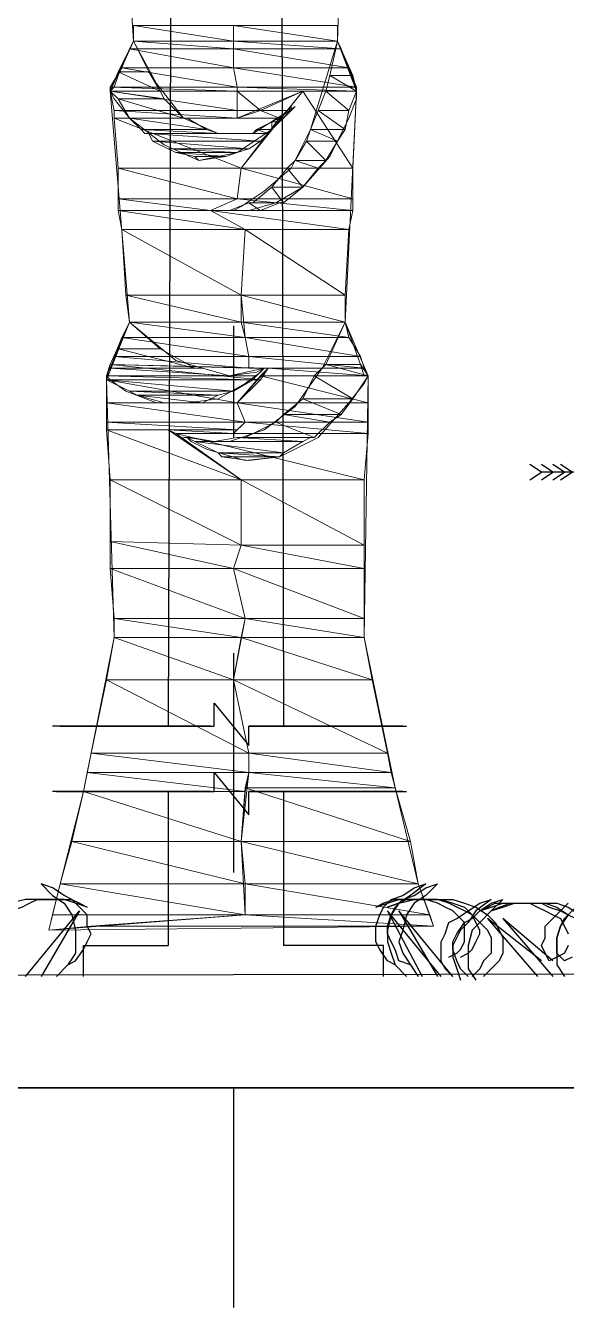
# Model space of a CAD drawing. Header units: inches. Extents: x 11 to 850, y 10 to 598.
# Drawn here: x 380.66 to 389.8, y 455.84 to 477.5 of the extents above; entities that cross this region are included whole.
import ezdxf

# ---------------------------------------------------------------- set-up
doc = ezdxf.new("R2010")
doc.units = ezdxf.units.IN
doc.header["$MEASUREMENT"] = 0
doc.layers.add('PDF_Geometry', color=7, linetype='Continuous')

msp = doc.modelspace()

# ---------------------------------------------------------------- linework, layer by layer
at = {"layer": 'PDF_Geometry', "color": 6, "lineweight": 25}
for points in [[(383.458, 581.037), (383.068, 465.664)], [(384.759, 581.037), (385.019, 465.664)], [(383.849, 465.664), (383.849, 466.054), (384.434, 465.338), (384.434, 465.664)], [(383.784, 465.664), (381.117, 465.664)], [(381.247, 465.664), (383.849, 465.664)], [(387.035, 465.664), (384.434, 465.664)], [(384.434, 465.664), (387.1, 465.664)], [(383.849, 464.558), (383.849, 464.883), (384.434, 464.168), (384.434, 464.558)], [(383.784, 464.558), (381.117, 464.558)], [(381.182, 464.558), (383.849, 464.558)], [(383.068, 464.558), (383.068, 461.957)], [(387.035, 464.558), (384.434, 464.558)], [(384.434, 464.558), (387.1, 464.558)], [(385.019, 464.558), (385.019, 461.957)], [(381.637, 461.957), (383.068, 461.957)], [(381.637, 461.436), (381.637, 461.957)], [(386.71, 461.957), (385.019, 461.957)], [(386.71, 461.436), (386.71, 461.957)]]:
    msp.add_lwpolyline(points, dxfattribs=at)
at = {"layer": 'PDF_Geometry', "color": 12, "lineweight": 20, "true_color": 0xdd0000}
for points in [[(385.865, 494.995), (385.54, 490.572), (385.995, 489.207), (385.67, 482.183), (386.06, 481.272), (385.93, 477.24), (386.255, 476.395), (386.06, 472.492), (386.45, 471.582), (386.385, 467.159), (386.905, 464.623), (387.295, 462.997), (387.556, 462.282), (381.052, 462.217)], [(381.052, 462.217), (384.369, 462.477), (384.304, 463.713), (384.434, 464.883), (384.434, 465.208), (384.174, 466.444), (384.369, 467.485), (384.174, 468.33), (384.304, 468.72), (384.304, 469.826), (383.068, 470.671), (384.174, 470.606), (384.369, 470.801), (384.239, 471.127), (384.759, 471.712), (384.434, 471.712), (384.434, 471.907), (384.369, 472.232), (384.304, 472.948), (384.369, 474.053), (383.784, 474.378), (384.239, 474.574), (384.304, 475.094), (385.344, 476.395), (384.239, 475.939), (384.239, 476.069), (384.239, 476.46), (384.174, 476.785), (384.174, 477.11), (384.174, 477.5)]]:
    msp.add_lwpolyline(points, dxfattribs=at)
at = {"layer": 'PDF_Geometry', "color": 172, "lineweight": 20, "true_color": 0x0000dd}
for points in [[(382.223, 481.272), (382.483, 477.24), (382.093, 476.395), (382.418, 472.492), (382.028, 471.517), (382.158, 467.159), (381.637, 464.558), (381.247, 462.997), (381.052, 462.217), (384.369, 462.477), (384.304, 463.713), (384.434, 464.883), (384.434, 465.208), (384.174, 466.444), (384.369, 467.485), (384.174, 468.33), (384.304, 468.72), (384.304, 469.826), (383.068, 470.671), (384.174, 470.606), (384.369, 470.801), (384.239, 471.127), (384.759, 471.712), (384.434, 471.712), (384.434, 471.907), (384.369, 472.232), (384.304, 472.948), (384.369, 474.053), (383.784, 474.378), (384.239, 474.574), (384.304, 475.094), (385.344, 476.395), (384.239, 475.939), (384.239, 476.069), (384.239, 476.46), (384.174, 476.785), (384.174, 477.11), (384.174, 477.5)], [(385.93, 477.24), (385.474, 475.744), (385.149, 475.094), (384.694, 474.704), (384.304, 474.443), (384.174, 474.378), (384.434, 474.378), (384.889, 474.508), (385.344, 474.769), (385.8, 475.289), (386.125, 475.939), (386.255, 476.264), (386.255, 476.46), (386.19, 476.59), (385.93, 477.24)], [(382.418, 472.492), (383.198, 471.842), (384.109, 471.582), (384.564, 471.647), (384.694, 471.712), (384.629, 471.647), (384.369, 471.452), (383.914, 471.192), (383.393, 471.127), (382.873, 471.127), (382.353, 471.322), (382.093, 471.517), (382.028, 471.582), (382.093, 471.777), (382.418, 472.492)], [(386.06, 472.492), (385.67, 471.712), (385.214, 471.062), (384.694, 470.671), (384.109, 470.476), (383.523, 470.476), (383.393, 470.541), (383.458, 470.476), (383.719, 470.346), (384.369, 470.151), (384.954, 470.216), (385.605, 470.541), (386.125, 471.127), (386.385, 471.452), (386.45, 471.582), (386.385, 471.582), (386.32, 471.777), (386.06, 472.492)]]:
    msp.add_lwpolyline(points, dxfattribs=at)
at = {"layer": 'PDF_Geometry', "color": 132, "lineweight": 20, "true_color": 0x00b8b8}
msp.add_lwpolyline([(382.223, 481.272), (382.483, 477.24), (382.093, 476.395), (382.418, 472.492), (382.028, 471.517), (382.158, 467.159), (381.637, 464.558), (381.247, 462.997), (381.052, 462.217), (384.369, 462.477), (384.304, 463.713), (384.434, 464.883), (384.434, 465.208), (384.174, 466.444), (384.369, 467.485), (384.174, 468.33), (384.304, 468.72), (384.304, 469.826), (383.068, 470.671), (384.174, 470.606), (384.369, 470.801), (384.239, 471.127), (384.759, 471.712), (384.434, 471.712), (384.434, 471.907), (384.369, 472.232), (384.304, 472.948), (384.369, 474.053), (383.784, 474.378), (384.239, 474.574), (384.304, 475.094), (385.344, 476.395), (384.239, 475.939), (384.239, 476.069), (384.239, 476.46), (384.174, 476.785), (384.174, 477.11), (384.174, 477.5)], dxfattribs=at)
at = {"layer": 'PDF_Geometry', "color": 132, "lineweight": 0, "true_color": 0x00b8b8}
for points in [[(382.483, 477.24), (384.174, 477.24), (382.483, 477.5), (382.483, 477.24)], [(384.174, 477.24), (382.483, 477.5), (384.174, 477.5), (384.174, 477.24)], [(382.288, 476.785), (384.174, 476.785), (382.418, 477.11), (382.288, 476.785)], [(382.418, 477.11), (384.174, 477.11), (382.483, 477.24), (382.418, 477.11)], [(384.174, 476.785), (382.418, 477.11), (384.174, 477.11), (384.174, 476.785)], [(384.174, 477.11), (382.483, 477.24), (384.174, 477.24), (384.174, 477.11)], [(382.093, 476.46), (384.239, 476.46), (382.288, 476.785), (382.093, 476.46)], [(384.239, 476.46), (382.288, 476.785), (384.174, 476.785), (384.239, 476.46)], [(382.093, 476.395), (384.239, 476.395), (382.093, 476.46), (382.093, 476.395)], [(384.239, 476.395), (382.093, 476.46), (384.239, 476.46), (384.239, 476.395)], [(382.158, 476.069), (384.239, 476.069), (382.093, 476.395), (382.158, 476.069)], [(384.239, 476.069), (382.093, 476.395), (384.239, 476.395), (384.239, 476.069)], [(385.344, 476.395), (384.629, 476.069), (385.084, 476.069), (385.344, 476.395)], [(382.158, 475.939), (384.239, 475.939), (382.158, 476.069), (382.158, 475.939)], [(384.239, 475.939), (382.158, 476.069), (384.239, 476.069), (384.239, 475.939)], [(384.239, 475.939), (384.954, 475.939), (384.629, 476.069), (384.239, 475.939)], [(384.954, 475.939), (384.629, 476.069), (385.084, 476.069), (384.954, 475.939)], [(382.223, 475.094), (384.304, 475.094), (382.158, 475.939), (382.223, 475.094)], [(384.304, 475.094), (382.158, 475.939), (384.954, 475.939), (384.304, 475.094)], [(382.223, 474.574), (384.239, 474.574), (382.223, 475.094), (382.223, 474.574)], [(384.239, 474.574), (382.223, 475.094), (384.304, 475.094), (384.239, 474.574)], [(382.223, 474.378), (383.784, 474.378), (382.223, 474.574), (382.223, 474.378)], [(383.784, 474.378), (382.223, 474.574), (384.239, 474.574), (383.784, 474.378)], [(382.288, 474.053), (384.369, 474.053), (382.223, 474.378), (382.288, 474.053)], [(384.369, 474.053), (382.223, 474.378), (383.784, 474.378), (384.369, 474.053)], [(382.353, 472.948), (384.304, 472.948), (382.288, 474.053), (382.353, 472.948)], [(384.304, 472.948), (382.288, 474.053), (384.369, 474.053), (384.304, 472.948)], [(382.418, 472.492), (384.304, 472.492), (382.353, 472.948), (382.418, 472.492)], [(384.304, 472.492), (382.353, 472.948), (384.304, 472.948), (384.304, 472.492)], [(382.418, 472.492), (382.223, 472.037), (382.938, 472.037), (382.418, 472.492)], [(382.288, 472.232), (384.369, 472.232), (382.418, 472.492), (382.288, 472.232)], [(384.369, 472.232), (382.418, 472.492), (384.304, 472.492), (384.369, 472.232)], [(382.158, 471.907), (384.434, 471.907), (382.288, 472.232), (382.158, 471.907)], [(384.434, 471.907), (382.288, 472.232), (384.369, 472.232), (384.434, 471.907)], [(382.093, 471.712), (383.523, 471.712), (382.223, 472.037), (382.093, 471.712)], [(382.093, 471.777), (384.434, 471.712), (382.158, 471.907), (382.093, 471.777)], [(384.434, 471.712), (382.158, 471.907), (384.434, 471.907), (384.434, 471.712)], [(383.523, 471.712), (382.223, 472.037), (382.938, 472.037), (383.523, 471.712)], [(382.028, 471.517), (384.629, 471.517), (382.093, 471.777), (382.028, 471.517)], [(382.028, 471.582), (384.109, 471.582), (382.093, 471.712), (382.028, 471.582)], [(384.434, 471.712), (384.434, 471.712), (382.093, 471.777), (384.434, 471.712)], [(384.434, 471.712), (382.093, 471.777), (384.434, 471.712)], [(384.629, 471.517), (382.093, 471.777), (384.759, 471.712), (384.629, 471.517)], [(383.653, 471.712), (383.653, 471.712), (382.093, 471.712), (383.653, 471.712)], [(383.653, 471.712), (382.093, 471.712), (383.523, 471.712), (383.653, 471.712)], [(384.109, 471.582), (382.093, 471.712), (383.653, 471.712), (384.109, 471.582)], [(384.694, 471.712), (384.109, 471.582), (384.564, 471.582), (384.694, 471.712)], [(384.759, 471.712), (384.434, 471.712), (384.434, 471.712), (384.759, 471.712)], [(382.028, 471.517), (384.499, 471.517), (382.028, 471.582), (382.028, 471.517)], [(384.499, 471.517), (382.028, 471.582), (384.564, 471.582), (384.499, 471.517)], [(382.028, 471.127), (384.239, 471.127), (382.028, 471.517), (382.028, 471.127)], [(384.239, 471.127), (382.028, 471.517), (384.629, 471.517), (384.239, 471.127)], [(382.418, 471.322), (384.174, 471.322), (382.028, 471.517), (382.418, 471.322)], [(384.174, 471.322), (382.028, 471.517), (384.499, 471.517), (384.174, 471.322)], [(382.548, 471.257), (383.914, 471.257), (382.418, 471.322), (382.548, 471.257)], [(383.914, 471.257), (382.418, 471.322), (384.174, 471.322), (383.914, 471.257)], [(382.548, 471.257), (383.003, 471.127), (383.653, 471.127), (382.548, 471.257)], [(382.548, 471.257), (383.914, 471.257), (383.653, 471.127), (382.548, 471.257)], [(382.028, 470.801), (384.369, 470.801), (382.028, 471.127), (382.028, 470.801)], [(384.369, 470.801), (382.028, 471.127), (384.239, 471.127), (384.369, 470.801)], [(383.003, 471.127), (383.653, 471.127), (383.068, 471.127), (383.003, 471.127)], [(382.028, 470.671), (384.239, 470.671), (382.028, 470.801), (382.028, 470.671)], [(384.239, 470.671), (382.028, 470.801), (384.369, 470.801), (384.239, 470.671)], [(382.093, 469.826), (384.304, 469.826), (382.028, 470.671), (382.093, 469.826)], [(384.304, 469.826), (382.028, 470.671), (383.068, 470.671), (384.304, 469.826)], [(383.068, 470.671), (384.239, 470.671), (384.174, 470.606), (383.068, 470.671)], [(382.093, 468.785), (384.304, 468.72), (382.093, 469.826), (382.093, 468.785)], [(384.304, 468.72), (382.093, 469.826), (384.304, 469.826), (384.304, 468.72)], [(382.093, 468.33), (384.174, 468.33), (382.093, 468.785), (382.093, 468.33)], [(384.174, 468.33), (382.093, 468.785), (384.304, 468.72), (384.174, 468.33)], [(382.158, 467.485), (384.369, 467.485), (382.093, 468.33), (382.158, 467.485)], [(384.369, 467.485), (382.093, 468.33), (384.174, 468.33), (384.369, 467.485)], [(382.158, 467.159), (384.304, 467.159), (382.158, 467.485), (382.158, 467.159)], [(384.304, 467.159), (382.158, 467.485), (384.369, 467.485), (384.304, 467.159)], [(382.028, 466.444), (384.174, 466.444), (382.158, 467.159), (382.028, 466.444)], [(384.174, 466.444), (382.158, 467.159), (384.304, 467.159), (384.174, 466.444)], [(381.767, 465.208), (384.434, 465.208), (382.028, 466.444), (381.767, 465.208)], [(384.434, 465.208), (382.028, 466.444), (384.174, 466.444), (384.434, 465.208)], [(381.702, 464.883), (384.434, 464.883), (381.767, 465.208), (381.702, 464.883)], [(384.434, 464.883), (381.767, 465.208), (384.434, 465.208), (384.434, 464.883)], [(381.637, 464.558), (384.369, 464.558), (381.702, 464.883), (381.637, 464.558)], [(384.369, 464.558), (381.702, 464.883), (384.434, 464.883), (384.369, 464.558)], [(381.442, 463.713), (384.304, 463.713), (381.637, 464.558), (381.442, 463.713)], [(384.304, 463.713), (381.637, 464.558), (384.369, 464.558), (384.304, 463.713)], [(381.247, 462.997), (384.369, 462.997), (381.442, 463.713), (381.247, 462.997)], [(384.369, 462.997), (381.442, 463.713), (384.304, 463.713), (384.369, 462.997)], [(381.247, 462.997), (381.117, 462.477), (384.369, 462.477), (381.247, 462.997)], [(381.247, 462.997), (384.369, 462.997), (384.369, 462.477), (381.247, 462.997)], [(381.117, 462.477), (384.369, 462.477), (381.052, 462.217), (381.117, 462.477)]]:
    msp.add_lwpolyline(points, dxfattribs=at)
at = {"layer": 'PDF_Geometry', "color": 12, "lineweight": 0, "true_color": 0xdd0000}
for points in [[(384.174, 477.24), (385.93, 477.24), (384.174, 477.5), (384.174, 477.24)], [(385.93, 477.24), (384.174, 477.5), (385.93, 477.5), (385.93, 477.24)], [(384.174, 477.11), (385.995, 477.11), (384.174, 477.24), (384.174, 477.11)], [(385.995, 477.11), (384.174, 477.24), (385.93, 477.24), (385.995, 477.11)], [(384.174, 476.785), (386.125, 476.785), (384.174, 477.11), (384.174, 476.785)], [(386.125, 476.785), (384.174, 477.11), (385.995, 477.11), (386.125, 476.785)], [(384.239, 476.46), (386.255, 476.46), (384.174, 476.785), (384.239, 476.46)], [(386.255, 476.46), (384.174, 476.785), (386.125, 476.785), (386.255, 476.46)], [(384.239, 476.395), (386.255, 476.395), (384.239, 476.46), (384.239, 476.395)], [(386.255, 476.395), (384.239, 476.46), (386.255, 476.46), (386.255, 476.395)], [(386.255, 476.395), (386.255, 476.395), (384.239, 476.395), (386.255, 476.395)], [(386.255, 476.395), (384.239, 476.395), (386.255, 476.395)], [(384.239, 476.395), (384.239, 476.069), (384.629, 476.069), (384.239, 476.395)], [(384.239, 476.395), (385.344, 476.395), (384.629, 476.069), (384.239, 476.395)], [(384.304, 475.094), (386.19, 475.094), (385.344, 476.395), (384.304, 475.094)], [(386.19, 475.094), (385.344, 476.395), (386.255, 476.395), (386.19, 475.094)], [(384.239, 476.069), (384.629, 476.069), (384.239, 475.939), (384.239, 476.069)], [(384.239, 474.574), (386.19, 474.574), (384.304, 475.094), (384.239, 474.574)], [(386.19, 474.574), (384.304, 475.094), (386.19, 475.094), (386.19, 474.574)], [(383.784, 474.378), (386.19, 474.378), (384.239, 474.574), (383.784, 474.378)], [(386.19, 474.378), (384.239, 474.574), (386.19, 474.574), (386.19, 474.378)], [(384.369, 474.053), (386.125, 474.053), (383.784, 474.378), (384.369, 474.053)], [(386.125, 474.053), (383.784, 474.378), (386.19, 474.378), (386.125, 474.053)], [(384.304, 472.948), (386.06, 472.948), (384.369, 474.053), (384.304, 472.948)], [(386.06, 472.948), (384.369, 474.053), (386.125, 474.053), (386.06, 472.948)], [(384.304, 472.492), (386.06, 472.492), (384.304, 472.948), (384.304, 472.492)], [(386.06, 472.492), (384.304, 472.948), (386.06, 472.948), (386.06, 472.492)], [(384.369, 472.232), (386.125, 472.232), (384.304, 472.492), (384.369, 472.232)], [(386.125, 472.232), (384.304, 472.492), (386.06, 472.492), (386.125, 472.232)], [(384.434, 471.907), (386.32, 471.907), (384.369, 472.232), (384.434, 471.907)], [(386.32, 471.907), (384.369, 472.232), (386.125, 472.232), (386.32, 471.907)], [(384.434, 471.712), (386.385, 471.712), (384.434, 471.907), (384.434, 471.712)], [(386.385, 471.712), (384.434, 471.907), (386.32, 471.907), (386.385, 471.712)], [(384.434, 471.712), (384.759, 471.712), (384.759, 471.712), (384.434, 471.712)], [(384.629, 471.582), (386.45, 471.582), (384.759, 471.712), (384.629, 471.582)], [(386.45, 471.582), (384.759, 471.712), (386.385, 471.712), (386.45, 471.582)], [(384.239, 471.127), (386.45, 471.127), (384.629, 471.582), (384.239, 471.127)], [(386.45, 471.127), (384.629, 471.582), (386.45, 471.582), (386.45, 471.127)], [(384.369, 470.801), (386.45, 470.801), (384.239, 471.127), (384.369, 470.801)], [(386.45, 470.801), (384.239, 471.127), (386.45, 471.127), (386.45, 470.801)], [(383.068, 470.671), (383.198, 470.606), (384.174, 470.606), (383.068, 470.671)], [(384.304, 469.826), (386.385, 469.826), (383.198, 470.606), (384.304, 469.826)], [(386.385, 469.826), (383.198, 470.606), (386.45, 470.606), (386.385, 469.826)], [(384.174, 470.606), (386.45, 470.606), (384.369, 470.801), (384.174, 470.606)], [(386.45, 470.606), (384.369, 470.801), (386.45, 470.801), (386.45, 470.606)], [(384.304, 468.72), (386.385, 468.72), (384.304, 469.826), (384.304, 468.72)], [(386.385, 468.72), (384.304, 469.826), (386.385, 469.826), (386.385, 468.72)], [(384.174, 468.33), (386.385, 468.33), (384.304, 468.72), (384.174, 468.33)], [(386.385, 468.33), (384.304, 468.72), (386.385, 468.72), (386.385, 468.33)], [(384.369, 467.485), (386.385, 467.485), (384.174, 468.33), (384.369, 467.485)], [(386.385, 467.485), (384.174, 468.33), (386.385, 468.33), (386.385, 467.485)], [(384.304, 467.159), (386.385, 467.159), (384.369, 467.485), (384.304, 467.159)], [(386.385, 467.159), (384.369, 467.485), (386.385, 467.485), (386.385, 467.159)], [(384.174, 466.444), (386.515, 466.444), (384.304, 467.159), (384.174, 466.444)], [(386.515, 466.444), (384.304, 467.159), (386.385, 467.159), (386.515, 466.444)], [(384.434, 465.208), (386.775, 465.208), (384.174, 466.444), (384.434, 465.208)], [(386.775, 465.208), (384.174, 466.444), (386.515, 466.444), (386.775, 465.208)], [(384.434, 464.883), (386.84, 464.883), (384.434, 465.208), (384.434, 464.883)], [(386.84, 464.883), (384.434, 465.208), (386.775, 465.208), (386.84, 464.883)], [(384.369, 464.623), (386.905, 464.623), (384.434, 464.883), (384.369, 464.623)], [(386.905, 464.623), (384.434, 464.883), (386.84, 464.883), (386.905, 464.623)], [(384.304, 463.713), (387.165, 463.713), (384.369, 464.623), (384.304, 463.713)], [(387.165, 463.713), (384.369, 464.623), (386.905, 464.623), (387.165, 463.713)], [(384.369, 462.997), (387.295, 462.997), (384.304, 463.713), (384.369, 462.997)], [(387.295, 462.997), (384.304, 463.713), (387.165, 463.713), (387.295, 462.997)], [(384.369, 462.477), (387.491, 462.477), (384.369, 462.997), (384.369, 462.477)], [(387.491, 462.477), (384.369, 462.997), (387.295, 462.997), (387.491, 462.477)], [(384.369, 462.477), (381.767, 462.282), (387.556, 462.282), (384.369, 462.477)], [(384.369, 462.477), (387.491, 462.477), (387.556, 462.282), (384.369, 462.477)], [(381.767, 462.282), (387.556, 462.282), (381.052, 462.217), (381.767, 462.282)]]:
    msp.add_lwpolyline(points, dxfattribs=at)
at = {"layer": 'PDF_Geometry', "color": 252, "lineweight": 20, "true_color": 0x989898}
for points in [[(382.483, 477.24), (382.873, 476.525), (383.328, 475.939), (383.914, 475.679), (384.499, 475.679), (385.019, 476.004), (385.149, 476.069), (385.149, 476.134), (385.084, 476.004), (384.824, 475.744), (384.239, 475.354), (383.588, 475.224), (383.003, 475.484), (382.418, 475.939), (382.158, 476.264), (382.093, 476.395), (382.158, 476.46), (382.223, 476.655), (382.483, 477.24)], [(382.483, 477.24), (382.873, 476.525), (383.328, 475.939), (383.914, 475.679), (384.499, 475.679), (385.019, 476.004), (385.149, 476.069), (385.149, 476.134), (385.084, 476.004), (384.824, 475.744), (384.239, 475.354), (383.588, 475.224), (383.003, 475.484), (382.418, 475.939), (382.158, 476.264), (382.093, 476.395), (382.158, 476.46), (382.223, 476.655), (382.483, 477.24)], [(382.418, 472.492), (383.198, 471.842), (384.109, 471.582), (384.564, 471.647), (384.694, 471.712), (384.629, 471.647), (384.369, 471.452), (383.914, 471.192), (383.393, 471.127), (382.873, 471.127), (382.353, 471.322), (382.093, 471.517), (382.028, 471.582), (382.093, 471.777), (382.418, 472.492)], [(382.418, 472.492), (383.198, 471.842), (384.109, 471.582), (384.564, 471.647), (384.694, 471.712), (384.629, 471.647), (384.369, 471.452), (383.914, 471.192), (383.393, 471.127), (382.873, 471.127), (382.353, 471.322), (382.093, 471.517), (382.028, 471.582), (382.093, 471.777), (382.418, 472.492)]]:
    msp.add_lwpolyline(points, dxfattribs=at)
at = {"layer": 'PDF_Geometry', "color": 9, "lineweight": 20, "true_color": 0xbababa}
for points in [[(382.483, 477.24), (382.873, 476.525), (383.328, 475.939), (383.914, 475.679), (384.499, 475.679), (385.019, 476.004), (385.149, 476.069), (385.149, 476.134), (385.084, 476.004), (384.824, 475.744), (384.239, 475.354), (383.588, 475.224), (383.003, 475.484), (382.418, 475.939), (382.158, 476.264), (382.093, 476.395), (382.158, 476.46), (382.223, 476.655), (382.483, 477.24)], [(385.93, 477.24), (385.474, 475.744), (385.149, 475.094), (384.694, 474.704), (384.304, 474.443), (384.174, 474.378), (384.434, 474.378), (384.889, 474.508), (385.344, 474.769), (385.8, 475.289), (386.125, 475.939), (386.255, 476.264), (386.255, 476.46), (386.19, 476.59), (385.93, 477.24)], [(382.418, 472.492), (383.198, 471.842), (384.109, 471.582), (384.564, 471.647), (384.694, 471.712), (384.629, 471.647), (384.369, 471.452), (383.914, 471.192), (383.393, 471.127), (382.873, 471.127), (382.353, 471.322), (382.093, 471.517), (382.028, 471.582), (382.093, 471.777), (382.418, 472.492)], [(386.06, 472.492), (385.67, 471.712), (385.214, 471.062), (384.694, 470.671), (384.109, 470.476), (383.523, 470.476), (383.393, 470.541), (383.458, 470.476), (383.719, 470.346), (384.369, 470.151), (384.954, 470.216), (385.605, 470.541), (386.125, 471.127), (386.385, 471.452), (386.45, 471.582), (386.385, 471.582), (386.32, 471.777), (386.06, 472.492)]]:
    msp.add_lwpolyline(points, dxfattribs=at)
at = {"layer": 'PDF_Geometry', "color": 252, "lineweight": 0, "true_color": 0x989898}
for points in [[(382.483, 477.24), (382.223, 476.72), (382.743, 476.72), (382.483, 477.24)], [(382.483, 477.24), (382.223, 476.72), (382.743, 476.72), (382.483, 477.24)], [(385.93, 477.24), (385.8, 476.655), (386.19, 476.655), (385.93, 477.24)], [(382.093, 476.395), (382.938, 476.395), (382.223, 476.72), (382.093, 476.395)], [(382.093, 476.395), (382.938, 476.395), (382.223, 476.72), (382.093, 476.395)], [(382.938, 476.395), (382.223, 476.72), (382.743, 476.72), (382.938, 476.395)], [(382.938, 476.395), (382.223, 476.72), (382.743, 476.72), (382.938, 476.395)], [(385.735, 476.395), (386.255, 476.395), (385.8, 476.655), (385.735, 476.395)], [(386.255, 476.395), (385.8, 476.655), (386.19, 476.655), (386.255, 476.395)], [(382.223, 476.264), (383.003, 476.264), (382.093, 476.395), (382.223, 476.264)], [(383.003, 476.264), (382.093, 476.395), (382.938, 476.395), (383.003, 476.264)], [(382.223, 476.264), (383.003, 476.264), (382.093, 476.395), (382.223, 476.264)], [(383.003, 476.264), (382.093, 476.395), (382.938, 476.395), (383.003, 476.264)], [(382.418, 475.939), (383.328, 475.939), (382.223, 476.264), (382.418, 475.939)], [(383.328, 475.939), (382.223, 476.264), (383.003, 476.264), (383.328, 475.939)], [(382.418, 475.939), (383.328, 475.939), (382.223, 476.264), (382.418, 475.939)], [(383.328, 475.939), (382.223, 476.264), (383.003, 476.264), (383.328, 475.939)], [(385.605, 476.069), (386.125, 476.069), (385.735, 476.395), (385.605, 476.069)], [(386.125, 476.069), (385.735, 476.395), (386.255, 476.395), (386.125, 476.069)], [(385.214, 476.134), (384.954, 475.939), (385.019, 475.939), (385.214, 476.134)], [(385.214, 476.134), (384.954, 475.939), (385.019, 475.939), (385.214, 476.134)], [(385.474, 475.744), (386.06, 475.744), (385.605, 476.069), (385.474, 475.744)], [(386.06, 475.744), (385.605, 476.069), (386.125, 476.069), (386.06, 475.744)], [(383.393, 475.939), (383.393, 475.939), (382.418, 475.939), (383.393, 475.939)], [(383.393, 475.939), (382.418, 475.939), (383.328, 475.939), (383.393, 475.939)], [(382.613, 475.744), (383.719, 475.744), (382.418, 475.939), (382.613, 475.744)], [(383.719, 475.744), (382.418, 475.939), (383.393, 475.939), (383.719, 475.744)], [(383.393, 475.939), (383.393, 475.939), (382.418, 475.939), (383.393, 475.939)], [(383.393, 475.939), (382.418, 475.939), (383.328, 475.939), (383.393, 475.939)], [(382.613, 475.744), (383.719, 475.744), (382.418, 475.939), (382.613, 475.744)], [(383.719, 475.744), (382.418, 475.939), (383.393, 475.939), (383.719, 475.744)], [(384.564, 475.744), (384.824, 475.744), (384.824, 475.874), (384.564, 475.744)], [(384.564, 475.744), (384.824, 475.744), (384.824, 475.874), (384.564, 475.744)], [(384.824, 475.874), (384.954, 475.874), (384.954, 475.939), (384.824, 475.874)], [(384.824, 475.874), (384.954, 475.874), (384.954, 475.939), (384.824, 475.874)], [(384.824, 475.744), (384.824, 475.874), (384.954, 475.874), (384.824, 475.744)], [(384.824, 475.744), (384.824, 475.874), (384.954, 475.874), (384.824, 475.744)], [(384.954, 475.874), (384.954, 475.939), (385.019, 475.939), (384.954, 475.874)], [(384.954, 475.874), (384.954, 475.939), (385.019, 475.939), (384.954, 475.874)], [(382.678, 475.679), (383.914, 475.679), (382.613, 475.744), (382.678, 475.679)], [(383.914, 475.679), (382.613, 475.744), (383.719, 475.744), (383.914, 475.679)], [(382.678, 475.679), (383.914, 475.679), (382.613, 475.744), (382.678, 475.679)], [(383.914, 475.679), (382.613, 475.744), (383.719, 475.744), (383.914, 475.679)], [(382.743, 475.679), (384.109, 475.679), (382.678, 475.679), (382.743, 475.679)], [(384.109, 475.679), (382.678, 475.679), (383.914, 475.679), (384.109, 475.679)], [(382.743, 475.679), (384.109, 475.679), (382.678, 475.679), (382.743, 475.679)], [(384.109, 475.679), (382.678, 475.679), (383.914, 475.679), (384.109, 475.679)], [(382.808, 475.549), (384.629, 475.549), (382.743, 475.679), (382.808, 475.549)], [(384.629, 475.549), (382.743, 475.679), (384.759, 475.679), (384.629, 475.549)], [(382.808, 475.549), (384.629, 475.549), (382.743, 475.679), (382.808, 475.549)], [(384.629, 475.549), (382.743, 475.679), (384.759, 475.679), (384.629, 475.549)], [(384.109, 475.679), (384.759, 475.679), (384.499, 475.679), (384.109, 475.679)], [(384.109, 475.679), (384.759, 475.679), (384.499, 475.679), (384.109, 475.679)], [(384.499, 475.679), (384.759, 475.679), (384.564, 475.744), (384.499, 475.679)], [(384.499, 475.679), (384.759, 475.679), (384.564, 475.744), (384.499, 475.679)], [(384.759, 475.679), (384.499, 475.679), (384.759, 475.679)], [(384.759, 475.679), (384.499, 475.679), (384.759, 475.679)], [(384.759, 475.679), (384.564, 475.744), (384.824, 475.744), (384.759, 475.679)], [(384.759, 475.679), (384.564, 475.744), (384.824, 475.744), (384.759, 475.679)], [(385.409, 475.549), (385.93, 475.549), (385.474, 475.744), (385.409, 475.549)], [(385.93, 475.549), (385.474, 475.744), (386.06, 475.744), (385.93, 475.549)], [(383.068, 475.419), (384.434, 475.419), (382.808, 475.549), (383.068, 475.419)], [(384.434, 475.419), (382.808, 475.549), (384.629, 475.549), (384.434, 475.419)], [(383.068, 475.419), (384.434, 475.419), (382.808, 475.549), (383.068, 475.419)], [(384.434, 475.419), (382.808, 475.549), (384.629, 475.549), (384.434, 475.419)], [(383.198, 475.354), (384.239, 475.354), (383.068, 475.419), (383.198, 475.354)], [(384.239, 475.354), (383.068, 475.419), (384.434, 475.419), (384.239, 475.354)], [(383.198, 475.354), (384.239, 475.354), (383.068, 475.419), (383.198, 475.354)], [(384.239, 475.354), (383.068, 475.419), (384.434, 475.419), (384.239, 475.354)], [(385.214, 475.224), (385.735, 475.224), (385.409, 475.549), (385.214, 475.224)], [(385.735, 475.224), (385.409, 475.549), (385.93, 475.549), (385.735, 475.224)], [(383.198, 475.354), (383.523, 475.289), (384.044, 475.289), (383.198, 475.354)], [(383.198, 475.354), (384.239, 475.354), (384.044, 475.289), (383.198, 475.354)], [(383.198, 475.354), (383.523, 475.289), (384.044, 475.289), (383.198, 475.354)], [(383.198, 475.354), (384.239, 475.354), (384.044, 475.289), (383.198, 475.354)], [(383.523, 475.289), (384.044, 475.289), (383.588, 475.224), (383.523, 475.289)], [(383.523, 475.289), (384.044, 475.289), (383.588, 475.224), (383.523, 475.289)], [(385.084, 475.094), (385.605, 475.094), (385.214, 475.224), (385.084, 475.094)], [(385.605, 475.094), (385.214, 475.224), (385.735, 475.224), (385.605, 475.094)], [(384.824, 474.769), (385.344, 474.769), (385.084, 475.094), (384.824, 474.769)], [(385.344, 474.769), (385.084, 475.094), (385.605, 475.094), (385.344, 474.769)], [(384.499, 474.508), (385.019, 474.508), (384.824, 474.769), (384.499, 474.508)], [(385.344, 474.769), (385.344, 474.769), (384.824, 474.769), (385.344, 474.769)], [(385.344, 474.769), (384.824, 474.769), (385.344, 474.769)], [(385.019, 474.508), (384.824, 474.769), (385.344, 474.769), (385.019, 474.508)], [(384.434, 474.508), (384.109, 474.378), (384.629, 474.378), (384.434, 474.508)], [(384.434, 474.508), (384.954, 474.508), (384.499, 474.508), (384.434, 474.508)], [(384.434, 474.508), (384.954, 474.508), (384.629, 474.378), (384.434, 474.508)], [(384.954, 474.508), (384.499, 474.508), (385.019, 474.508), (384.954, 474.508)], [(384.109, 474.378), (384.629, 474.378), (384.564, 474.378), (384.109, 474.378)], [(382.418, 472.492), (382.223, 472.037), (382.938, 472.037), (382.418, 472.492)], [(382.418, 472.492), (382.223, 472.037), (382.938, 472.037), (382.418, 472.492)], [(386.06, 472.492), (385.735, 471.777), (386.32, 471.777), (386.06, 472.492)], [(382.093, 471.712), (383.523, 471.712), (382.223, 472.037), (382.093, 471.712)], [(382.093, 471.712), (383.523, 471.712), (382.223, 472.037), (382.093, 471.712)], [(383.523, 471.712), (382.223, 472.037), (382.938, 472.037), (383.523, 471.712)], [(383.523, 471.712), (382.223, 472.037), (382.938, 472.037), (383.523, 471.712)], [(382.028, 471.582), (384.109, 471.582), (382.093, 471.712), (382.028, 471.582)], [(382.028, 471.582), (384.109, 471.582), (382.093, 471.712), (382.028, 471.582)], [(383.653, 471.712), (383.653, 471.712), (382.093, 471.712), (383.653, 471.712)], [(383.653, 471.712), (382.093, 471.712), (383.523, 471.712), (383.653, 471.712)], [(384.109, 471.582), (382.093, 471.712), (383.653, 471.712), (384.109, 471.582)], [(383.653, 471.712), (383.653, 471.712), (382.093, 471.712), (383.653, 471.712)], [(383.653, 471.712), (382.093, 471.712), (383.523, 471.712), (383.653, 471.712)], [(384.109, 471.582), (382.093, 471.712), (383.653, 471.712), (384.109, 471.582)], [(384.694, 471.712), (384.109, 471.582), (384.564, 471.582), (384.694, 471.712)], [(384.694, 471.712), (384.109, 471.582), (384.564, 471.582), (384.694, 471.712)], [(385.54, 471.582), (386.45, 471.582), (385.735, 471.777), (385.54, 471.582)], [(386.45, 471.582), (385.735, 471.777), (386.32, 471.777), (386.45, 471.582)], [(382.028, 471.517), (384.499, 471.517), (382.028, 471.582), (382.028, 471.517)], [(384.499, 471.517), (382.028, 471.582), (384.564, 471.582), (384.499, 471.517)], [(382.028, 471.517), (384.499, 471.517), (382.028, 471.582), (382.028, 471.517)], [(384.499, 471.517), (382.028, 471.582), (384.564, 471.582), (384.499, 471.517)], [(382.418, 471.322), (384.174, 471.322), (382.028, 471.517), (382.418, 471.322)], [(384.174, 471.322), (382.028, 471.517), (384.499, 471.517), (384.174, 471.322)], [(382.418, 471.322), (384.174, 471.322), (382.028, 471.517), (382.418, 471.322)], [(384.174, 471.322), (382.028, 471.517), (384.499, 471.517), (384.174, 471.322)], [(385.344, 471.192), (386.19, 471.192), (385.54, 471.582), (385.344, 471.192)], [(386.19, 471.192), (385.54, 471.582), (386.45, 471.582), (386.19, 471.192)], [(382.548, 471.257), (383.914, 471.257), (382.418, 471.322), (382.548, 471.257)], [(383.914, 471.257), (382.418, 471.322), (384.174, 471.322), (383.914, 471.257)], [(382.548, 471.257), (383.914, 471.257), (382.418, 471.322), (382.548, 471.257)], [(383.914, 471.257), (382.418, 471.322), (384.174, 471.322), (383.914, 471.257)], [(382.548, 471.257), (383.003, 471.127), (383.653, 471.127), (382.548, 471.257)], [(382.548, 471.257), (383.914, 471.257), (383.653, 471.127), (382.548, 471.257)], [(382.548, 471.257), (383.003, 471.127), (383.653, 471.127), (382.548, 471.257)], [(382.548, 471.257), (383.914, 471.257), (383.653, 471.127), (382.548, 471.257)], [(383.003, 471.127), (383.653, 471.127), (383.068, 471.127), (383.003, 471.127)], [(383.003, 471.127), (383.653, 471.127), (383.068, 471.127), (383.003, 471.127)], [(385.019, 470.932), (385.995, 470.932), (385.344, 471.192), (385.019, 470.932)], [(385.995, 470.932), (385.344, 471.192), (386.19, 471.192), (385.995, 470.932)], [(384.889, 470.801), (385.8, 470.801), (385.019, 470.932), (384.889, 470.801)], [(385.8, 470.801), (385.019, 470.932), (385.995, 470.932), (385.8, 470.801)], [(384.369, 470.541), (385.54, 470.541), (384.889, 470.801), (384.369, 470.541)], [(385.54, 470.541), (384.889, 470.801), (385.8, 470.801), (385.54, 470.541)], [(383.328, 470.541), (383.393, 470.541), (383.458, 470.541), (383.328, 470.541)], [(383.523, 470.476), (383.849, 470.476), (383.393, 470.541), (383.523, 470.476)], [(383.849, 470.476), (383.393, 470.541), (383.458, 470.541), (383.849, 470.476)], [(383.914, 470.281), (385.019, 470.281), (383.523, 470.476), (383.914, 470.281)], [(385.019, 470.281), (383.523, 470.476), (385.344, 470.476), (385.019, 470.281)], [(383.849, 470.476), (385.344, 470.476), (384.239, 470.541), (383.849, 470.476)], [(384.239, 470.541), (385.474, 470.541), (384.369, 470.541), (384.239, 470.541)], [(385.344, 470.476), (384.239, 470.541), (385.474, 470.541), (385.344, 470.476)], [(385.474, 470.541), (384.369, 470.541), (385.539, 470.541), (385.474, 470.541)], [(383.914, 470.281), (383.979, 470.216), (384.954, 470.216), (383.914, 470.281)], [(383.914, 470.281), (385.019, 470.281), (384.954, 470.216), (383.914, 470.281)], [(383.979, 470.216), (384.954, 470.216), (384.434, 470.151), (383.979, 470.216)]]:
    msp.add_lwpolyline(points, dxfattribs=at)
at = {"layer": 'PDF_Geometry', "color": 9, "lineweight": 0, "true_color": 0xbababa}
for points in [[(382.483, 477.24), (382.223, 476.72), (382.743, 476.72), (382.483, 477.24)], [(385.93, 477.24), (385.8, 476.655), (386.19, 476.655), (385.93, 477.24)], [(382.093, 476.395), (382.938, 476.395), (382.223, 476.72), (382.093, 476.395)], [(382.938, 476.395), (382.223, 476.72), (382.743, 476.72), (382.938, 476.395)], [(385.735, 476.395), (386.255, 476.395), (385.8, 476.655), (385.735, 476.395)], [(386.255, 476.395), (385.8, 476.655), (386.19, 476.655), (386.255, 476.395)], [(382.223, 476.264), (383.003, 476.264), (382.093, 476.395), (382.223, 476.264)], [(383.003, 476.264), (382.093, 476.395), (382.938, 476.395), (383.003, 476.264)], [(382.418, 475.939), (383.328, 475.939), (382.223, 476.264), (382.418, 475.939)], [(383.328, 475.939), (382.223, 476.264), (383.003, 476.264), (383.328, 475.939)], [(385.605, 476.069), (386.125, 476.069), (385.735, 476.395), (385.605, 476.069)], [(386.125, 476.069), (385.735, 476.395), (386.255, 476.395), (386.125, 476.069)], [(385.214, 476.134), (384.954, 475.939), (385.019, 475.939), (385.214, 476.134)], [(385.474, 475.744), (386.06, 475.744), (385.605, 476.069), (385.474, 475.744)], [(386.06, 475.744), (385.605, 476.069), (386.125, 476.069), (386.06, 475.744)], [(383.393, 475.939), (383.393, 475.939), (382.418, 475.939), (383.393, 475.939)], [(383.393, 475.939), (382.418, 475.939), (383.328, 475.939), (383.393, 475.939)], [(382.613, 475.744), (383.719, 475.744), (382.418, 475.939), (382.613, 475.744)], [(383.719, 475.744), (382.418, 475.939), (383.393, 475.939), (383.719, 475.744)], [(384.564, 475.744), (384.824, 475.744), (384.824, 475.874), (384.564, 475.744)], [(384.824, 475.874), (384.954, 475.874), (384.954, 475.939), (384.824, 475.874)], [(384.824, 475.744), (384.824, 475.874), (384.954, 475.874), (384.824, 475.744)], [(384.954, 475.874), (384.954, 475.939), (385.019, 475.939), (384.954, 475.874)], [(382.678, 475.679), (383.914, 475.679), (382.613, 475.744), (382.678, 475.679)], [(383.914, 475.679), (382.613, 475.744), (383.719, 475.744), (383.914, 475.679)], [(382.743, 475.679), (384.109, 475.679), (382.678, 475.679), (382.743, 475.679)], [(384.109, 475.679), (382.678, 475.679), (383.914, 475.679), (384.109, 475.679)], [(382.808, 475.549), (384.629, 475.549), (382.743, 475.679), (382.808, 475.549)], [(384.629, 475.549), (382.743, 475.679), (384.759, 475.679), (384.629, 475.549)], [(384.109, 475.679), (384.759, 475.679), (384.499, 475.679), (384.109, 475.679)], [(384.499, 475.679), (384.759, 475.679), (384.564, 475.744), (384.499, 475.679)], [(384.759, 475.679), (384.499, 475.679), (384.759, 475.679)], [(384.759, 475.679), (384.564, 475.744), (384.824, 475.744), (384.759, 475.679)], [(385.409, 475.549), (385.93, 475.549), (385.474, 475.744), (385.409, 475.549)], [(385.93, 475.549), (385.474, 475.744), (386.06, 475.744), (385.93, 475.549)], [(383.068, 475.419), (384.434, 475.419), (382.808, 475.549), (383.068, 475.419)], [(384.434, 475.419), (382.808, 475.549), (384.629, 475.549), (384.434, 475.419)], [(383.198, 475.354), (384.239, 475.354), (383.068, 475.419), (383.198, 475.354)], [(384.239, 475.354), (383.068, 475.419), (384.434, 475.419), (384.239, 475.354)], [(385.214, 475.224), (385.735, 475.224), (385.409, 475.549), (385.214, 475.224)], [(385.735, 475.224), (385.409, 475.549), (385.93, 475.549), (385.735, 475.224)], [(383.198, 475.354), (383.523, 475.289), (384.044, 475.289), (383.198, 475.354)], [(383.198, 475.354), (384.239, 475.354), (384.044, 475.289), (383.198, 475.354)], [(383.523, 475.289), (384.044, 475.289), (383.588, 475.224), (383.523, 475.289)], [(385.084, 475.094), (385.605, 475.094), (385.214, 475.224), (385.084, 475.094)], [(385.605, 475.094), (385.214, 475.224), (385.735, 475.224), (385.605, 475.094)], [(384.824, 474.769), (385.344, 474.769), (385.084, 475.094), (384.824, 474.769)], [(385.344, 474.769), (385.084, 475.094), (385.605, 475.094), (385.344, 474.769)], [(384.499, 474.508), (385.019, 474.508), (384.824, 474.769), (384.499, 474.508)], [(385.344, 474.769), (385.344, 474.769), (384.824, 474.769), (385.344, 474.769)], [(385.344, 474.769), (384.824, 474.769), (385.344, 474.769)], [(385.019, 474.508), (384.824, 474.769), (385.344, 474.769), (385.019, 474.508)], [(384.434, 474.508), (384.109, 474.378), (384.629, 474.378), (384.434, 474.508)], [(384.434, 474.508), (384.954, 474.508), (384.499, 474.508), (384.434, 474.508)], [(384.434, 474.508), (384.954, 474.508), (384.629, 474.378), (384.434, 474.508)], [(384.954, 474.508), (384.499, 474.508), (385.019, 474.508), (384.954, 474.508)], [(384.109, 474.378), (384.629, 474.378), (384.564, 474.378), (384.109, 474.378)], [(382.418, 472.492), (382.223, 472.037), (382.938, 472.037), (382.418, 472.492)], [(386.06, 472.492), (385.735, 471.777), (386.32, 471.777), (386.06, 472.492)], [(382.093, 471.712), (383.523, 471.712), (382.223, 472.037), (382.093, 471.712)], [(383.523, 471.712), (382.223, 472.037), (382.938, 472.037), (383.523, 471.712)], [(382.028, 471.582), (384.109, 471.582), (382.093, 471.712), (382.028, 471.582)], [(383.653, 471.712), (383.653, 471.712), (382.093, 471.712), (383.653, 471.712)], [(383.653, 471.712), (382.093, 471.712), (383.523, 471.712), (383.653, 471.712)], [(384.109, 471.582), (382.093, 471.712), (383.653, 471.712), (384.109, 471.582)], [(384.694, 471.712), (384.109, 471.582), (384.564, 471.582), (384.694, 471.712)], [(385.54, 471.582), (386.45, 471.582), (385.735, 471.777), (385.54, 471.582)], [(386.45, 471.582), (385.735, 471.777), (386.32, 471.777), (386.45, 471.582)], [(382.028, 471.517), (384.499, 471.517), (382.028, 471.582), (382.028, 471.517)], [(384.499, 471.517), (382.028, 471.582), (384.564, 471.582), (384.499, 471.517)], [(382.418, 471.322), (384.174, 471.322), (382.028, 471.517), (382.418, 471.322)], [(384.174, 471.322), (382.028, 471.517), (384.499, 471.517), (384.174, 471.322)], [(385.344, 471.192), (386.19, 471.192), (385.54, 471.582), (385.344, 471.192)], [(386.19, 471.192), (385.54, 471.582), (386.45, 471.582), (386.19, 471.192)], [(382.548, 471.257), (383.914, 471.257), (382.418, 471.322), (382.548, 471.257)], [(383.914, 471.257), (382.418, 471.322), (384.174, 471.322), (383.914, 471.257)], [(382.548, 471.257), (383.003, 471.127), (383.653, 471.127), (382.548, 471.257)], [(382.548, 471.257), (383.914, 471.257), (383.653, 471.127), (382.548, 471.257)], [(383.003, 471.127), (383.653, 471.127), (383.068, 471.127), (383.003, 471.127)], [(385.019, 470.932), (385.995, 470.932), (385.344, 471.192), (385.019, 470.932)], [(385.995, 470.932), (385.344, 471.192), (386.19, 471.192), (385.995, 470.932)], [(384.889, 470.801), (385.8, 470.801), (385.019, 470.932), (384.889, 470.801)], [(385.8, 470.801), (385.019, 470.932), (385.995, 470.932), (385.8, 470.801)], [(384.369, 470.541), (385.54, 470.541), (384.889, 470.801), (384.369, 470.541)], [(385.54, 470.541), (384.889, 470.801), (385.8, 470.801), (385.54, 470.541)], [(383.328, 470.541), (383.393, 470.541), (383.458, 470.541), (383.328, 470.541)], [(383.523, 470.476), (383.849, 470.476), (383.393, 470.541), (383.523, 470.476)], [(383.849, 470.476), (383.393, 470.541), (383.458, 470.541), (383.849, 470.476)], [(383.914, 470.281), (385.019, 470.281), (383.523, 470.476), (383.914, 470.281)], [(385.019, 470.281), (383.523, 470.476), (385.344, 470.476), (385.019, 470.281)], [(383.849, 470.476), (385.344, 470.476), (384.239, 470.541), (383.849, 470.476)], [(384.239, 470.541), (385.474, 470.541), (384.369, 470.541), (384.239, 470.541)], [(385.344, 470.476), (384.239, 470.541), (385.474, 470.541), (385.344, 470.476)], [(385.474, 470.541), (384.369, 470.541), (385.539, 470.541), (385.474, 470.541)], [(383.914, 470.281), (383.979, 470.216), (384.954, 470.216), (383.914, 470.281)], [(383.914, 470.281), (385.019, 470.281), (384.954, 470.216), (383.914, 470.281)], [(383.979, 470.216), (384.954, 470.216), (384.434, 470.151), (383.979, 470.216)]]:
    msp.add_lwpolyline(points, dxfattribs=at)
at = {"layer": 'PDF_Geometry', "lineweight": 25}
for points in [[(384.174, 472.427), (384.174, 470.541)], [(384.174, 468.72), (384.174, 468.72)], [(384.174, 466.899), (384.174, 463.192)], [(384.174, 461.371), (384.174, 461.371)], [(384.174, 459.55), (384.174, 455.843)]]:
    msp.add_lwpolyline(points, dxfattribs=at)
at = {"layer": 'PDF_Geometry', "color": 3, "lineweight": 25}
for points in [[(389.182, 469.826), (389.377, 469.956), (389.182, 470.086)], [(389.377, 469.826), (389.572, 469.956), (389.377, 470.086)], [(395.49, 462.412), (392.628, 468.85), (390.157, 469.956), (389.377, 469.956)], [(389.572, 469.826), (389.767, 469.956), (389.572, 470.086)], [(389.702, 469.826), (389.897, 469.956), (389.702, 470.086)], [(381.377, 461.631), (381.507, 461.696), (381.637, 461.892), (381.702, 462.022), (381.767, 462.152), (381.702, 462.282), (381.702, 462.477), (381.572, 462.607), (381.442, 462.737), (381.312, 462.802), (381.117, 462.932), (380.922, 462.997), (381.117, 462.802), (381.312, 462.672), (381.442, 462.477), (381.507, 462.217), (381.507, 462.022), (381.507, 461.827), (381.377, 461.631), (381.182, 461.436)], [(386.905, 461.631), (386.775, 461.696), (386.645, 461.892), (386.58, 462.022), (386.58, 462.152), (386.58, 462.282), (386.645, 462.477), (386.71, 462.607), (386.84, 462.737), (387.035, 462.802), (387.23, 462.932), (387.426, 462.997), (387.165, 462.802), (386.97, 462.672), (386.84, 462.477), (386.775, 462.217), (386.775, 462.022), (386.84, 461.827), (386.905, 461.631), (387.1, 461.436)], [(387.165, 461.631), (386.97, 461.696), (386.905, 461.892), (386.84, 462.022), (386.775, 462.152), (386.775, 462.282), (386.84, 462.477), (386.905, 462.607), (387.035, 462.737), (387.23, 462.802), (387.426, 462.932), (387.621, 462.997), (387.426, 462.802), (387.23, 462.672), (387.1, 462.477), (387.035, 462.217), (386.97, 462.022), (387.035, 461.827), (387.165, 461.631), (387.295, 461.436)], [(381.702, 462.607), (381.507, 462.672), (381.312, 462.737), (381.117, 462.737), (380.857, 462.737), (380.662, 462.737), (380.402, 462.672), (380.272, 462.607), (380.077, 462.477), (379.946, 462.347), (379.881, 462.217), (379.816, 462.087), (379.751, 461.957), (379.816, 461.826), (379.881, 461.696), (379.946, 461.566), (380.142, 461.436)], [(380.532, 461.761), (380.402, 461.827), (380.272, 461.892), (380.207, 462.022), (380.207, 462.152), (380.207, 462.217), (380.272, 462.347), (380.337, 462.477), (380.402, 462.542), (380.597, 462.607), (380.727, 462.672), (380.857, 462.737), (381.052, 462.737), (381.247, 462.737), (381.442, 462.737), (381.572, 462.672), (381.702, 462.607)], [(387.816, 461.761), (387.946, 461.827), (388.011, 461.892), (388.076, 462.022), (388.076, 462.152), (388.076, 462.217), (388.076, 462.347), (387.946, 462.477), (387.881, 462.542), (387.751, 462.607), (387.621, 462.672), (387.426, 462.737), (387.23, 462.737), (387.035, 462.737), (386.905, 462.737), (386.71, 462.672), (386.58, 462.607)], [(386.58, 462.607), (386.775, 462.672), (386.97, 462.737), (387.23, 462.737), (387.426, 462.737), (387.686, 462.737), (387.881, 462.672), (388.076, 462.607), (388.206, 462.477), (388.336, 462.347), (388.466, 462.217), (388.531, 462.087), (388.531, 461.957), (388.531, 461.826), (388.401, 461.696), (388.336, 461.566), (388.206, 461.436)], [(388.011, 461.761), (388.141, 461.827), (388.206, 461.892), (388.271, 462.022), (388.336, 462.152), (388.336, 462.217), (388.271, 462.347), (388.206, 462.477), (388.076, 462.542), (387.946, 462.607), (387.816, 462.672), (387.621, 462.737), (387.491, 462.737), (387.295, 462.737), (387.1, 462.737), (386.97, 462.672), (386.775, 462.607)], [(386.775, 462.607), (386.97, 462.672), (387.23, 462.737), (387.426, 462.737), (387.686, 462.737), (387.881, 462.737), (388.076, 462.672), (388.271, 462.607), (388.466, 462.477), (388.596, 462.347), (388.661, 462.217), (388.726, 462.087), (388.726, 461.957), (388.726, 461.826), (388.661, 461.696), (388.531, 461.566), (388.401, 461.436)], [(387.881, 461.436), (387.751, 461.566), (387.686, 461.696), (387.686, 461.892), (387.686, 462.022), (387.751, 462.152), (387.816, 462.347), (387.946, 462.412), (388.141, 462.542), (388.336, 462.672), (388.531, 462.737)], [(388.531, 462.737), (388.271, 462.542), (388.141, 462.347), (388.011, 462.217), (387.881, 461.957), (387.881, 461.762), (387.946, 461.566), (388.011, 461.371)], [(388.141, 461.436), (388.011, 461.566), (387.946, 461.696), (387.881, 461.892), (387.881, 462.022), (387.946, 462.152), (388.076, 462.347), (388.206, 462.412), (388.336, 462.542), (388.531, 462.672), (388.726, 462.737)], [(388.726, 462.737), (388.531, 462.542), (388.336, 462.347), (388.206, 462.217), (388.141, 461.957), (388.141, 461.762), (388.141, 461.566), (388.271, 461.371)], [(388.336, 462.542), (388.466, 462.607), (388.596, 462.672), (388.791, 462.672), (388.986, 462.672), (389.182, 462.672), (389.312, 462.607), (389.442, 462.542), (389.572, 462.477), (389.702, 462.412), (389.767, 462.282), (389.832, 462.152)], [(388.336, 462.542), (388.531, 462.607), (388.726, 462.672), (388.986, 462.672), (389.182, 462.672), (389.442, 462.672), (389.637, 462.607), (389.832, 462.477), (389.962, 462.412), (390.092, 462.282), (390.222, 462.152), (390.222, 462.022), (390.287, 461.827), (390.222, 461.696), (390.157, 461.566), (390.027, 461.436)], [(388.531, 462.542), (388.661, 462.607), (388.856, 462.672), (388.986, 462.672), (389.182, 462.672), (389.377, 462.672), (389.507, 462.607), (389.702, 462.542), (389.832, 462.477)], [(388.531, 462.542), (388.726, 462.607), (388.921, 462.672), (389.182, 462.672), (389.377, 462.672), (389.637, 462.672), (389.832, 462.607), (390.027, 462.477), (390.222, 462.412), (390.352, 462.282), (390.417, 462.152), (390.482, 462.022), (390.482, 461.827), (390.417, 461.696), (390.352, 461.566), (390.222, 461.436)], [(389.832, 461.957), (389.767, 461.827), (389.637, 461.761), (389.507, 461.696), (389.442, 461.827), (389.377, 461.957), (389.442, 462.087), (389.442, 462.282), (389.572, 462.412), (389.702, 462.542), (389.832, 462.672)], [(390.287, 462.802), (390.027, 462.672), (389.832, 462.477), (389.702, 462.282), (389.637, 462.087), (389.637, 461.892), (389.637, 461.631), (389.767, 461.436)], [(380.662, 461.436), (381.572, 462.542)], [(381.572, 462.542), (380.922, 461.436)], [(387.686, 461.436), (386.775, 462.542)], [(386.775, 462.542), (387.36, 461.436)], [(387.881, 461.436), (386.97, 462.542)], [(386.97, 462.542), (387.621, 461.436)], [(389.377, 461.696), (388.466, 462.412)], [(388.466, 462.412), (389.312, 461.436)], [(389.572, 461.696), (388.726, 462.412)], [(388.726, 462.412), (389.572, 461.436)], [(389.897, 461.761), (389.767, 461.696), (389.637, 461.827), (389.637, 461.957), (389.637, 462.087), (389.702, 462.282), (389.767, 462.412), (389.897, 462.542)], [(363.167, 461.436), (405.18, 461.501)], [(363.883, 459.55), (404.4, 459.55)]]:
    msp.add_lwpolyline(points, dxfattribs=at)
at = {"layer": 'PDF_Geometry', "color": 1, "lineweight": 25}
msp.add_lwpolyline([(363.167, 461.436), (405.18, 461.501), (405.18, 460.851), (404.4, 460.461), (404.4, 459.55), (363.883, 459.55), (363.883, 460.461), (363.167, 460.851), (363.167, 461.436)], dxfattribs=at)

doc.saveas('drawing.dxf')
